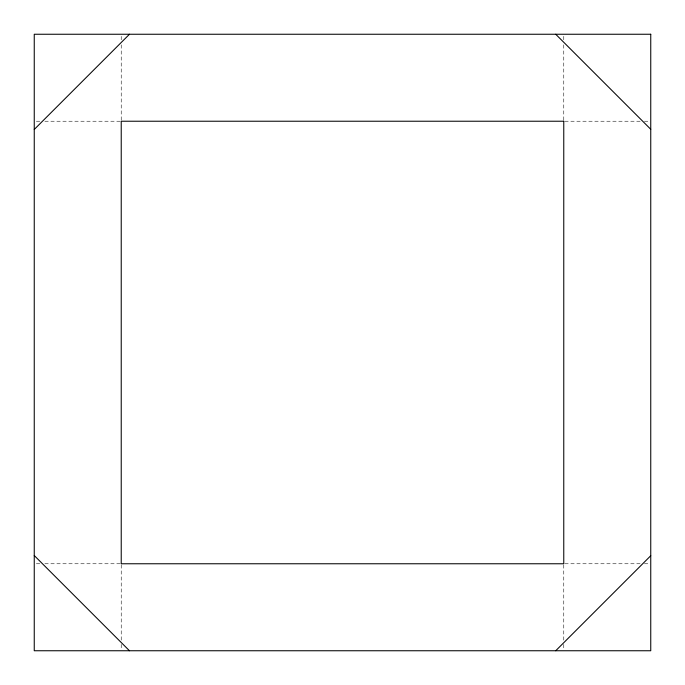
<?xml version="1.0" encoding="UTF-8"?>
<svg xmlns="http://www.w3.org/2000/svg" width="685" height="685" viewBox="0 0 685 685"><rect width="100%" height="100%" fill="white"/><g stroke="black" fill="none" stroke-linecap="round" stroke-linejoin="round"><path stroke-width="0.51" stroke-dasharray="3.42 2.57" d="M36.373 121.228L40.612 121.228M44.859 121.228L120.175 121.228M564.825 121.228L640.141 121.228M644.388 121.228L649.688 121.228M36.373 563.764L40.612 563.764M44.859 563.764L120.175 563.764M564.825 563.764L640.141 563.764M644.388 563.764L649.688 563.764M563.764 36.373L563.764 40.612M563.764 44.859L563.764 120.175M563.764 564.825L563.764 640.141M563.764 644.388L563.764 648.626M121.228 36.373L121.228 40.612M121.228 44.859L121.228 120.175M121.228 564.825L121.228 640.141M121.228 644.388L121.228 648.626"/><path stroke-width="1.03" d="M34.25 129.465L129.465 34.25M555.715 650.75L650.75 555.715M555.715 34.25L650.75 129.285M34.25 555.535L129.465 650.75M650.75 34.25L34.25 34.25L34.25 650.75L650.75 650.75L650.75 34.25M563.764 121.228L121.228 121.228L121.228 563.764L563.764 563.764L563.764 121.228"/></g></svg>
